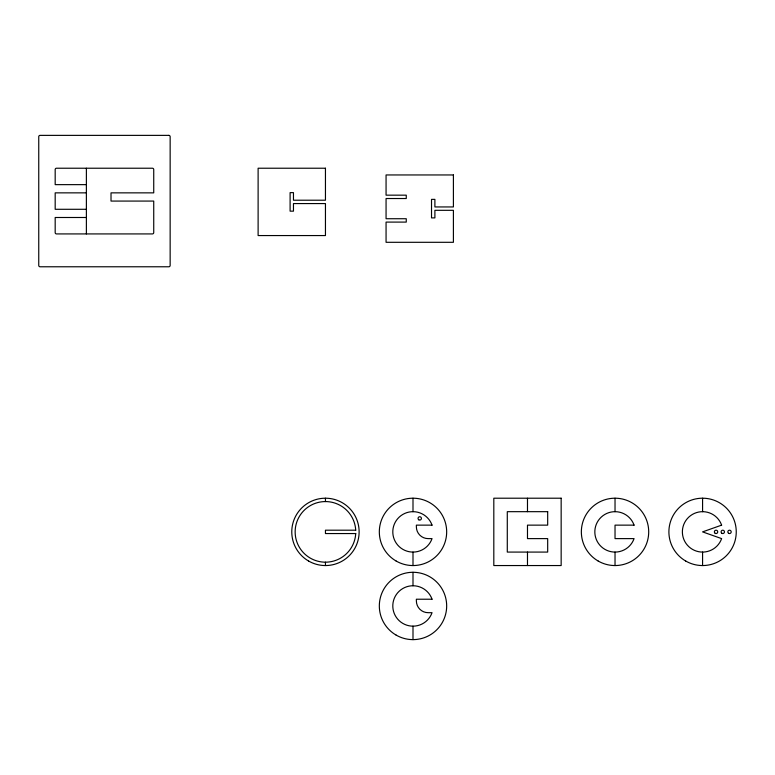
<?xml version="1.0" encoding="UTF-8"?>
<svg xmlns="http://www.w3.org/2000/svg" width="775" height="775" viewBox="0 0 775 775"><rect width="100%" height="100%" fill="white"/><g stroke="black" fill="none" stroke-linecap="round" stroke-linejoin="round"><path stroke-width="1.16" d="M86.383 184.644L55.18 184.644L55.18 169.541A1.318 1.318 0 0 1 56.488 168.223L152.413 168.223A1.318 1.318 0 0 1 153.731 169.541L153.731 192.859L111.019 192.859L111.019 201.074L153.731 201.074L153.731 232.607A1.318 1.318 0 0 1 152.413 233.924L56.488 233.924A1.318 1.318 0 0 1 55.18 232.607L55.18 217.494L86.383 217.494M86.383 192.859L55.18 192.859L55.18 209.289L86.383 209.289M355.754 530.197L325.452 530.197L325.452 533.558L355.754 533.558M702.576 498.209L702.576 511.674M702.576 552.081L702.576 565.547M615.03 498.209L615.03 511.674M615.03 552.081L615.03 565.547M527.484 498.209L527.484 511.674M527.484 552.081L527.484 565.547M412.998 498.209L412.998 511.674M412.998 552.081L412.998 565.547M412.998 572.289L412.998 585.755M412.998 626.161L412.998 639.627M325.452 498.209L325.452 501.57M325.452 562.185L325.452 565.547M86.383 168.223L86.383 233.924M355.715 533.558A30.303 30.303 0 0 1 309.816 557.835A30.303 30.303 0 0 1 309.816 505.92A30.303 30.303 0 0 1 355.715 530.197M721.622 525.14L702.576 531.882L721.622 538.615A20.198 20.198 0 0 1 690.564 548.119A20.198 20.198 0 0 1 690.564 515.637A20.198 20.198 0 0 1 721.622 525.14M168.834 135.373L40.068 135.373A1.318 1.318 0 0 0 38.75 136.691L38.75 265.457A1.318 1.318 0 0 0 40.068 266.774L168.834 266.774A1.318 1.318 0 0 0 170.151 265.457L170.151 136.691A1.318 1.318 0 0 0 168.834 135.373M325.452 168.223L258.114 168.223L258.114 235.561L325.452 235.561L325.452 203.573L293.463 203.573L293.463 211.158L290.102 211.158L290.102 192.636L293.463 192.636L293.463 200.212L325.452 200.212L325.452 168.223M453.404 174.956L386.066 174.956L386.066 195.164L406.265 195.164L406.265 198.526L386.066 198.526L386.066 218.734L406.265 218.734L406.265 222.096L386.066 222.096L386.066 242.304L453.404 242.304L453.404 210.316L434.891 210.316L434.891 217.891L431.52 217.891L431.52 199.369L434.891 199.369L434.891 206.944L453.404 206.944L453.404 174.956M561.158 498.209L493.811 498.209L493.811 565.547L561.158 565.547L561.158 498.209M547.683 511.674L507.286 511.674L507.286 552.081L547.683 552.081L547.683 538.615L527.484 538.615L527.484 525.14L547.683 525.14L547.683 511.674M432.043 525.14L416.369 525.14L416.369 526.826A11.79 11.79 0 0 0 428.149 538.615L432.043 538.615A20.198 20.198 0 0 1 400.985 548.119A20.198 20.198 0 0 1 400.985 515.637A20.198 20.198 0 0 1 432.043 525.14M634.076 525.14L615.03 525.14L615.03 538.615L634.076 538.615A20.198 20.198 0 0 1 603.018 548.119A20.198 20.198 0 0 1 603.018 515.637A20.198 20.198 0 0 1 634.076 525.14M432.043 599.22L416.369 599.22L416.369 600.906A11.79 11.79 0 0 0 428.149 612.686L432.043 612.686A20.198 20.198 0 0 1 400.985 622.199A20.198 20.198 0 0 1 400.985 589.717A20.198 20.198 0 0 1 432.043 599.22M308.615 561.042A33.674 33.674 0 0 0 359.125 531.882A33.674 33.674 0 0 0 308.615 502.713A33.674 33.674 0 0 0 308.615 561.042M396.161 561.042A33.674 33.674 0 0 0 446.671 531.882A33.674 33.674 0 0 0 396.161 502.713A33.674 33.674 0 0 0 396.161 561.042M418.791 519.802A1.686 1.686 0 0 0 421.416 518.533A1.686 1.686 0 0 0 419.004 516.896A1.686 1.686 0 0 0 418.791 519.802M598.193 561.042A33.674 33.674 0 0 0 648.704 531.882A33.674 33.674 0 0 0 598.193 502.713A33.674 33.674 0 0 0 598.193 561.042M685.739 561.042A33.674 33.674 0 0 0 736.25 531.882A33.674 33.674 0 0 0 685.739 502.713A33.674 33.674 0 0 0 685.739 561.042M721.942 533.336A1.686 1.686 0 0 0 724.46 531.882A1.686 1.686 0 0 0 721.942 530.42A1.686 1.686 0 0 0 721.942 533.336M715.209 533.336A1.686 1.686 0 0 0 717.727 531.882A1.686 1.686 0 0 0 715.209 530.42A1.686 1.686 0 0 0 715.209 533.336M728.674 533.336A1.686 1.686 0 0 0 731.203 531.882A1.686 1.686 0 0 0 728.674 530.42A1.686 1.686 0 0 0 728.674 533.336M396.161 635.113A33.674 33.674 0 0 0 446.671 605.953A33.674 33.674 0 0 0 396.161 576.794A33.674 33.674 0 0 0 396.161 635.113"/></g></svg>
